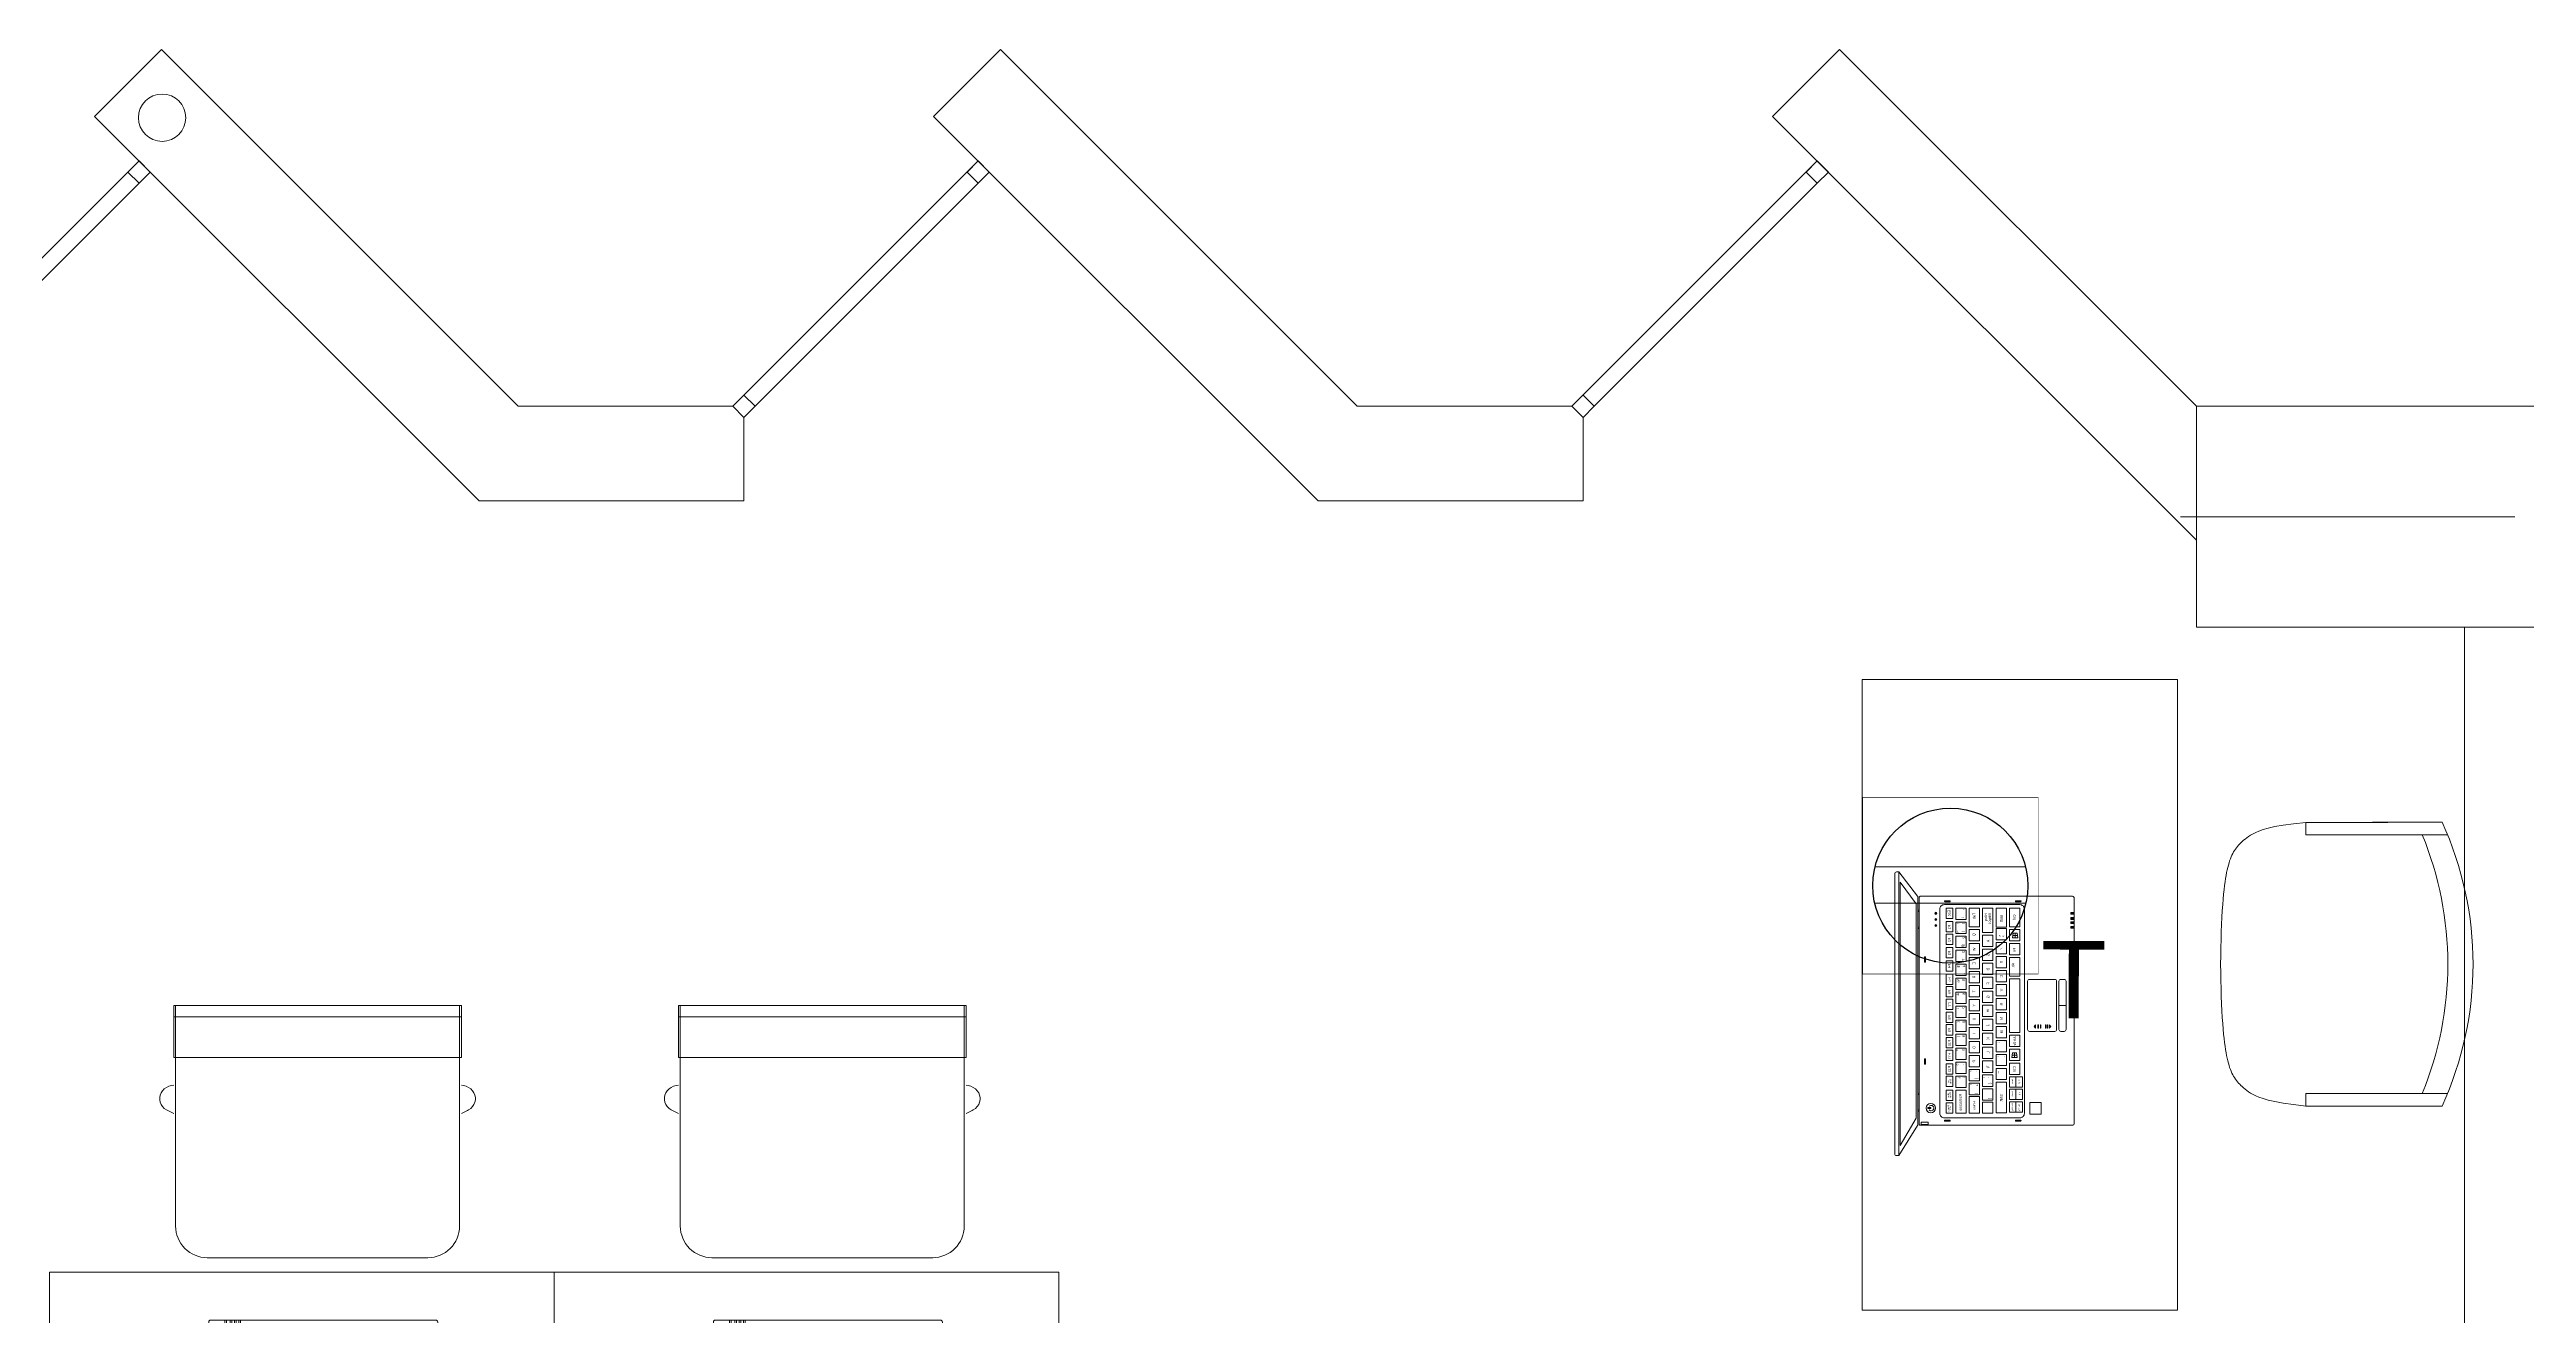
# Model space of a CAD drawing. Header units: metres. Extents: x -17 to 101, y 0 to 79.
# Drawn here: x 62.131 to 66.057, y 51.376 to 53.384 of the extents above; entities that cross this region are included whole.
import ezdxf

# ---------------------------------------------------------------- set-up
doc = ezdxf.new("R2010")
doc.units = ezdxf.units.M
doc.set_wipeout_variables(frame=1)
doc.linetypes.add('CONTINUA', pattern=[0])
doc.linetypes.add('HIDDEN2', pattern=[0.1875, 0.125, -0.0625])
for name, color, linetype, lineweight in [('Cotas varias El', 253, 'Continuous', 13), ('GRAFO 0 BLANCO', 7, 'Continuous', 0), ('TOMACORRIENTE', 5, 'HIDDEN2', 30)]:
    doc.layers.add(name, color=color, linetype=linetype, lineweight=lineweight)
doc.styles.get("Standard").update_dxf_attribs({"font": 'arial.ttf'})
doc.styles.add('style1', font='arial.ttf', dxfattribs={"height": 0.35})

# ---------------------------------------------------------------- blocks, each defined once
blk = doc.blocks.new('TOMACORRIENTE EN PISO')
at = {"layer": 'TOMACORRIENTE', "linetype": 'CONTINUA', "lineweight": 25}
blk.add_lwpolyline([(-0.1663, -0.1663), (0.1662, -0.1663), (0.1662, 0.1662), (-0.1663, 0.1662)], close=True, dxfattribs=at)
at = {"layer": 'TOMACORRIENTE', "color": 5, "linetype": 'CONTINUA', "style": 'style1', "text_generation_flag": 4}
blk.add_text('T', height=0.1466, rotation=179.8829, dxfattribs=at).set_placement((0.2959, -0.2513))
at = {"linetype": 'CONTINUA', "lineweight": 25}
blk.add_wipeout([(-0.1663, -0.1663), (0.1662, -0.1663), (0.1662, 0.1662), (-0.1663, 0.1662)], dxfattribs=at).dxf.layer = 'TOMACORRIENTE'
at = {"layer": 'TOMACORRIENTE', "color": 5, "linetype": 'CONTINUA', "lineweight": 25}
for p, q in [((-0.1421, 0.0364), (0.1422, 0.0358)), ((-0.1429, -0.0327), (0.1428, -0.0333))]:
    blk.add_line(p, q, dxfattribs=at)
blk.add_ellipse((0, 0), major_axis=(0.1039, 0.1035), ratio=1, start_param=5.497787, end_param=11.780972, dxfattribs=at)
blk = doc.blocks.new('A$C0C667B88')
for p, q in [((0.0491, 0.7653), (0.1591, 0.7653)), ((0.135, 0.7655), (0.265, 0.7655)), ((0.16, 0.7655), (0.265, 0.7655)), ((0.265, 0.7655), (0.265, 0.7453)), ((0.0404, 0.7453), (0.265, 0.7453)), ((0.0404, 0.3353), (0.265, 0.3353)), ((0.0491, 0.3153), (0.1591, 0.3153)), ((0.135, 0.3155), (0.265, 0.3155)), ((0.16, 0.3155), (0.265, 0.3155)), ((0.265, 0.3353), (0.265, 0.3155))]:
    blk.add_line(p, q)
for points in [[(0.4, 0.5403), (0.3999, 0.5534), (0.3997, 0.5663), (0.3994, 0.579), (0.399, 0.5913), (0.3985, 0.6032), (0.398, 0.6144), (0.3974, 0.6249), (0.3967, 0.6346), (0.396, 0.6433), (0.3953, 0.6512), (0.3946, 0.6584), (0.3938, 0.6648), (0.393, 0.6706), (0.3922, 0.6759), (0.3914, 0.6808), (0.3905, 0.6853), (0.3896, 0.6895), (0.3887, 0.6935), (0.3877, 0.6973), (0.3867, 0.7008), (0.3857, 0.7041), (0.3845, 0.7073), (0.3834, 0.7102), (0.3821, 0.713), (0.3808, 0.7156), (0.3794, 0.718), (0.378, 0.7203), (0.3765, 0.7226), (0.3749, 0.7247), (0.3732, 0.7268), (0.3715, 0.7288), (0.3697, 0.7307), (0.3678, 0.7327), (0.3658, 0.7346), (0.3637, 0.7366), (0.3613, 0.7385), (0.3587, 0.7405), (0.3557, 0.7426), (0.3524, 0.7447), (0.3486, 0.7468), (0.3444, 0.749), (0.3392, 0.7513), (0.3326, 0.7536), (0.3244, 0.7559), (0.3139, 0.7583), (0.3008, 0.7607), (0.2846, 0.7631), (0.265, 0.7655)], [(0.4, 0.5403), (0.3999, 0.5272), (0.3997, 0.5142), (0.3994, 0.5015), (0.399, 0.4892), (0.3985, 0.4774), (0.398, 0.4661), (0.3974, 0.4556), (0.3967, 0.446), (0.396, 0.4372), (0.3953, 0.4293), (0.3946, 0.4222), (0.3938, 0.4158), (0.393, 0.4099), (0.3922, 0.4046), (0.3914, 0.3998), (0.3905, 0.3952), (0.3896, 0.391), (0.3887, 0.387), (0.3877, 0.3832), (0.3867, 0.3797), (0.3857, 0.3764), (0.3845, 0.3733), (0.3834, 0.3703), (0.3821, 0.3676), (0.3808, 0.365), (0.3794, 0.3625), (0.378, 0.3602), (0.3765, 0.358), (0.3749, 0.3558), (0.3732, 0.3538), (0.3715, 0.3518), (0.3697, 0.3498), (0.3678, 0.3478), (0.3658, 0.3459), (0.3637, 0.344), (0.3613, 0.342), (0.3587, 0.34), (0.3557, 0.338), (0.3524, 0.3359), (0.3486, 0.3337), (0.3444, 0.3315), (0.3392, 0.3293), (0.3326, 0.327), (0.3244, 0.3247), (0.3139, 0.3223), (0.3008, 0.32), (0.2846, 0.3177), (0.265, 0.3155)]]:
    blk.add_lwpolyline(points)
for centre, start, end in [((0.5402, 0.5403), 155.3885, 204.6115), ((0.5802, 0.5403), 157.7008, 202.2992)]:
    blk.add_arc(centre, 0.5403, start, end)
blk = doc.blocks.new('A$C25D713F6')
at = {"layer": 'GRAFO 0 BLANCO'}
h = blk.add_hatch(color=8, dxfattribs=at)
h.dxf.hatch_style = 1
h.set_gradient(color1=(0, 63, 255), color2=(0, 191, 255), tint=1, name='INVSPHERICAL')
edge = h.paths.add_edge_path()
edge.add_arc((0.0656, 0.2193), 0.00177, 0, 360)
h = blk.add_hatch(color=8, dxfattribs=at)
h.dxf.hatch_style = 1
h.set_gradient(color1=(255, 0, 0), color2=(255, 0, 127), tint=1, name='INVSPHERICAL')
edge = h.paths.add_edge_path()
edge.add_arc((0.0755, 0.2193), 0.00177, 0, 360)
h = blk.add_hatch(color=8, dxfattribs=at)
h.dxf.hatch_style = 1
h.set_gradient(color1=(255, 255, 127), color2=(191, 255, 0), tint=1, name='INVSPHERICAL')
edge = h.paths.add_edge_path()
edge.add_arc((0.0849, 0.2193), 0.00177, 0, 360)
h = blk.add_hatch(color=8, dxfattribs=at)
h.dxf.hatch_style = 1
h.set_gradient(color1=(255, 255, 0), color2=(127, 255, 0), tint=1, name='INVSPHERICAL')
h.paths.add_polyline_path([(0.0643, 0), (0.067, 0), (0.067, 0.0054), (0.0643, 0.0054)])
h = blk.add_hatch(color=8, dxfattribs=at)
h.dxf.hatch_style = 1
h.set_gradient(color1=(255, 255, 0), color2=(127, 255, 0), tint=1, name='INVSPHERICAL')
h.paths.add_polyline_path([(0.0724, 0), (0.0752, 0), (0.0752, 0.0054), (0.0724, 0.0054)])
h = blk.add_hatch(color=8, dxfattribs=at)
h.dxf.hatch_style = 1
h.set_gradient(color1=(255, 255, 0), color2=(127, 255, 0), tint=1, name='INVSPHERICAL')
h.paths.add_polyline_path([(0.0793, 0), (0.082, 0), (0.082, 0.0054), (0.0793, 0.0054)])
h = blk.add_hatch(color=8, dxfattribs=at)
h.dxf.hatch_style = 1
h.set_gradient(color1=(255, 255, 0), color2=(127, 255, 0), tint=1, name='INVSPHERICAL')
h.paths.add_polyline_path([(0.0863, 0), (0.089, 0), (0.089, 0.0054), (0.0863, 0.0054)])
at = {"layer": 'GRAFO 0 BLANCO', "color": 8}
for points in [[(0.4497, 0.2781), (0, 0.2781), (0, 0.2816, -0.414214), (0.0029, 0.2845), (0.4469, 0.2845, -0.414214), (0.4497, 0.2816)], [(0.0394, 0.2479), (0.401, 0.2479, 0.14104), (0.4021, 0.2482), (0.4497, 0.2781), (0.0001, 0.2781), (0.0382, 0.2483, 0.167529)], [(0.0416, 0), (0.3987, 0, 0.414214), (0.4016, 0.0029), (0.4016, 0.2439, 0.414214), (0.3996, 0.2459), (0.0407, 0.2459, 0.414214), (0.0387, 0.2439), (0.0387, 0.0029, 0.414214)], [(0.0463, 0.1965), (0.0466, 0.1965, 0.414214), (0.0474, 0.1973), (0.0474, 0.2047, 0.414214), (0.0466, 0.2054), (0.0463, 0.2054, 0.414214), (0.0456, 0.2047), (0.0456, 0.1973, 0.414214)], [(0.059, 0.079), (0.3828, 0.079, 0.414214), (0.3899, 0.0862), (0.3899, 0.2058, 0.414214), (0.3828, 0.2129), (0.059, 0.2129, 0.414214), (0.0519, 0.2058), (0.0519, 0.0862, 0.414214)], [(0.3943, 0.1965), (0.3946, 0.1965, 0.414214), (0.3954, 0.1973), (0.3954, 0.2047, 0.414214), (0.3946, 0.2054), (0.3943, 0.2054, 0.414214), (0.3936, 0.2047), (0.3936, 0.1973, 0.414214)], [(0.0463, 0.0843), (0.0466, 0.0843, 0.414214), (0.0474, 0.0851), (0.0474, 0.0924, 0.414214), (0.0466, 0.0932), (0.0463, 0.0932, 0.414214), (0.0456, 0.0924), (0.0456, 0.0851, 0.414214)], [(0.3943, 0.0843), (0.3946, 0.0843, 0.414214), (0.3954, 0.0851), (0.3954, 0.0924, 0.414214), (0.3946, 0.0932), (0.3943, 0.0932, 0.414214), (0.3936, 0.0924), (0.3936, 0.0851, 0.414214)], [(0.1733, 0.0278), (0.25, 0.0278, 0.414214), (0.2528, 0.0306), (0.2528, 0.0711, 0.414214), (0.25, 0.0739), (0.1733, 0.0739, 0.414214), (0.1705, 0.0711), (0.1705, 0.0306, 0.414214)], [(0.1733, 0.013), (0.2117, 0.013), (0.2117, 0.0243), (0.1733, 0.0243, 0.414214), (0.1705, 0.0214), (0.1705, 0.0158, 0.414214)], [(0.2117, 0.013), (0.25, 0.013, 0.414214), (0.2528, 0.0158), (0.2528, 0.0214, 0.414214), (0.25, 0.0243), (0.2117, 0.0243)]]:
    blk.add_lwpolyline(points, format="xyb", close=True, dxfattribs=at)
for points in [[(0.0507, 0.2504), (0.3904, 0.2504), (0.4339, 0.2761), (0.0164, 0.2761)], [(0.0609, 0.2479), (0.0896, 0.2479), (0.0896, 0.2459), (0.0609, 0.2459)], [(0.0609, 0.2479), (0.0629, 0.2479), (0.0629, 0.2459), (0.0609, 0.2459)], [(0.0896, 0.2479), (0.0876, 0.2479), (0.0876, 0.2459), (0.0896, 0.2459)], [(0.1346, 0.2357), (0.143, 0.2357), (0.143, 0.2375), (0.1346, 0.2375)], [(0.2965, 0.2357), (0.305, 0.2357), (0.305, 0.2375), (0.2965, 0.2375)], [(0.3794, 0.2479), (0.3507, 0.2479), (0.3507, 0.2459), (0.3794, 0.2459)], [(0.3507, 0.2479), (0.3527, 0.2479), (0.3527, 0.2459), (0.3507, 0.2459)], [(0.3794, 0.2479), (0.3774, 0.2479), (0.3774, 0.2459), (0.3794, 0.2459)], [(0.3966, 0.2424), (0.4006, 0.2424), (0.4006, 0.2313), (0.3966, 0.2313)], [(0.0576, 0.2028), (0.0741, 0.2028), (0.0741, 0.1926), (0.0576, 0.1926)], [(0.0788, 0.2028), (0.0952, 0.2028), (0.0952, 0.1926), (0.0788, 0.1926)], [(0.0985, 0.2028), (0.1149, 0.2028), (0.1149, 0.1926), (0.0985, 0.1926)], [(0.1196, 0.2028), (0.1361, 0.2028), (0.1361, 0.1926), (0.1196, 0.1926)], [(0.1408, 0.2028), (0.1572, 0.2028), (0.1572, 0.1926), (0.1408, 0.1926)], [(0.1619, 0.2028), (0.1784, 0.2028), (0.1784, 0.1926), (0.1619, 0.1926)], [(0.1816, 0.2028), (0.198, 0.2028), (0.198, 0.1926), (0.1816, 0.1926)], [(0.2016, 0.2028), (0.218, 0.2028), (0.218, 0.1926), (0.2016, 0.1926)], [(0.2223, 0.2028), (0.2387, 0.2028), (0.2387, 0.1926), (0.2223, 0.1926)], [(0.2422, 0.2028), (0.2587, 0.2028), (0.2587, 0.1926), (0.2422, 0.1926)], [(0.2625, 0.2028), (0.279, 0.2028), (0.279, 0.1926), (0.2625, 0.1926)], [(0.2825, 0.2028), (0.2989, 0.2028), (0.2989, 0.1926), (0.2825, 0.1926)], [(0.3041, 0.2028), (0.3205, 0.2028), (0.3205, 0.1926), (0.3041, 0.1926)], [(0.324, 0.2028), (0.3405, 0.2028), (0.3405, 0.1926), (0.324, 0.1926)], [(0.3459, 0.2028), (0.3624, 0.2028), (0.3624, 0.1926), (0.3459, 0.1926)], [(0.3659, 0.2028), (0.3824, 0.2028), (0.3824, 0.1926), (0.3659, 0.1926)], [(0.3736, 0.2273), (0.3751, 0.2273), (0.3751, 0.2318), (0.3736, 0.2318)], [(0.0575, 0.1665), (0.0872, 0.1665), (0.0872, 0.1501), (0.0575, 0.1501)], [(0.0576, 0.1877), (0.0756, 0.1877), (0.0756, 0.1714), (0.0576, 0.1714)], [(0.0798, 0.1877), (0.0978, 0.1877), (0.0978, 0.1714), (0.0798, 0.1714)], [(0.0914, 0.1665), (0.1094, 0.1665), (0.1094, 0.1501), (0.0914, 0.1501)], [(0.102, 0.1877), (0.1199, 0.1877), (0.1199, 0.1714), (0.102, 0.1714)], [(0.1136, 0.1665), (0.1315, 0.1665), (0.1315, 0.1501), (0.1136, 0.1501)], [(0.1241, 0.1877), (0.1421, 0.1877), (0.1421, 0.1714), (0.1241, 0.1714)], [(0.1358, 0.1665), (0.1537, 0.1665), (0.1537, 0.1501), (0.1358, 0.1501)], [(0.1463, 0.1877), (0.1642, 0.1877), (0.1642, 0.1714), (0.1463, 0.1714)], [(0.1579, 0.1665), (0.1759, 0.1665), (0.1759, 0.1501), (0.1579, 0.1501)], [(0.1685, 0.1877), (0.1864, 0.1877), (0.1864, 0.1714), (0.1685, 0.1714)], [(0.1801, 0.1665), (0.198, 0.1665), (0.198, 0.1501), (0.1801, 0.1501)], [(0.1906, 0.1877), (0.2086, 0.1877), (0.2086, 0.1714), (0.1906, 0.1714)], [(0.2022, 0.1665), (0.2202, 0.1665), (0.2202, 0.1501), (0.2022, 0.1501)], [(0.2128, 0.1877), (0.2307, 0.1877), (0.2307, 0.1714), (0.2128, 0.1714)], [(0.2244, 0.1665), (0.2424, 0.1665), (0.2424, 0.1501), (0.2244, 0.1501)], [(0.235, 0.1877), (0.2529, 0.1877), (0.2529, 0.1714), (0.235, 0.1714)], [(0.2466, 0.1665), (0.2645, 0.1665), (0.2645, 0.1501), (0.2466, 0.1501)], [(0.2571, 0.1877), (0.2751, 0.1877), (0.2751, 0.1714), (0.2571, 0.1714)], [(0.2687, 0.1665), (0.2867, 0.1665), (0.2867, 0.1501), (0.2687, 0.1501)], [(0.2793, 0.1877), (0.2972, 0.1877), (0.2972, 0.1714), (0.2793, 0.1714)], [(0.2909, 0.1665), (0.3089, 0.1665), (0.3089, 0.1501), (0.2909, 0.1501)], [(0.3015, 0.1877), (0.3194, 0.1877), (0.3194, 0.1714), (0.3015, 0.1714)], [(0.3131, 0.1665), (0.331, 0.1665), (0.331, 0.1501), (0.3131, 0.1501)], [(0.3236, 0.1877), (0.3416, 0.1877), (0.3416, 0.1714), (0.3236, 0.1714)], [(0.3352, 0.1665), (0.3532, 0.1665), (0.3532, 0.1501), (0.3352, 0.1501)], [(0.3458, 0.1877), (0.3824, 0.1877), (0.3824, 0.1714), (0.3458, 0.1714)], [(0.3561, 0.1665), (0.3824, 0.1665), (0.3824, 0.1501), (0.3561, 0.1501)], [(0.0575, 0.1452), (0.0961, 0.1452), (0.0961, 0.1288), (0.0575, 0.1288)], [(0.0575, 0.1239), (0.0874, 0.1239), (0.0874, 0.1075), (0.0575, 0.1075)], [(0.0898, 0.1239), (0.1077, 0.1239), (0.1077, 0.1075), (0.0898, 0.1075)], [(0.1003, 0.1452), (0.1183, 0.1452), (0.1183, 0.1288), (0.1003, 0.1288)], [(0.112, 0.1239), (0.1299, 0.1239), (0.1299, 0.1075), (0.112, 0.1075)], [(0.1225, 0.1452), (0.1405, 0.1452), (0.1405, 0.1288), (0.1225, 0.1288)], [(0.1341, 0.1239), (0.1521, 0.1239), (0.1521, 0.1075), (0.1341, 0.1075)], [(0.1447, 0.1452), (0.1626, 0.1452), (0.1626, 0.1288), (0.1447, 0.1288)], [(0.1563, 0.1239), (0.1742, 0.1239), (0.1742, 0.1075), (0.1563, 0.1075)], [(0.1668, 0.1452), (0.1848, 0.1452), (0.1848, 0.1288), (0.1668, 0.1288)], [(0.1785, 0.1239), (0.1964, 0.1239), (0.1964, 0.1075), (0.1785, 0.1075)], [(0.189, 0.1452), (0.207, 0.1452), (0.207, 0.1288), (0.189, 0.1288)], [(0.2006, 0.1239), (0.2186, 0.1239), (0.2186, 0.1075), (0.2006, 0.1075)], [(0.2112, 0.1452), (0.2291, 0.1452), (0.2291, 0.1288), (0.2112, 0.1288)], [(0.2228, 0.1239), (0.2407, 0.1239), (0.2407, 0.1075), (0.2228, 0.1075)], [(0.2333, 0.1452), (0.2513, 0.1452), (0.2513, 0.1288), (0.2333, 0.1288)], [(0.245, 0.1239), (0.2629, 0.1239), (0.2629, 0.1075), (0.245, 0.1075)], [(0.2555, 0.1452), (0.2735, 0.1452), (0.2735, 0.1288), (0.2555, 0.1288)], [(0.2671, 0.1239), (0.2851, 0.1239), (0.2851, 0.1075), (0.2671, 0.1075)], [(0.2777, 0.1452), (0.2956, 0.1452), (0.2956, 0.1288), (0.2777, 0.1288)], [(0.2893, 0.1239), (0.3072, 0.1239), (0.3072, 0.1075), (0.2893, 0.1075)], [(0.2998, 0.1452), (0.3178, 0.1452), (0.3178, 0.1288), (0.2998, 0.1288)], [(0.3115, 0.1239), (0.3294, 0.1239), (0.3294, 0.1075), (0.3115, 0.1075)], [(0.322, 0.1452), (0.34, 0.1452), (0.34, 0.1288), (0.322, 0.1288)], [(0.3336, 0.1239), (0.3822, 0.1239), (0.3822, 0.1075), (0.3336, 0.1075)], [(0.3442, 0.1452), (0.3621, 0.1452), (0.3621, 0.1288), (0.3442, 0.1288)], [(0.3652, 0.1452), (0.3823, 0.1452), (0.3823, 0.1288), (0.3652, 0.1288)], [(0.0575, 0.1026), (0.0872, 0.1026), (0.0872, 0.0862), (0.0575, 0.0862)], [(0.0914, 0.1026), (0.1094, 0.1026), (0.1094, 0.0862), (0.0914, 0.0862)], [(0.0973, 0.0903), (0.1047, 0.0894), (0.1047, 0.0977), (0.0973, 0.0967)], [(0.0973, 0.0903), (0.101, 0.0899), (0.101, 0.0972), (0.0973, 0.0967)], [(0.0973, 0.0903), (0.1047, 0.0894), (0.1047, 0.0935), (0.0973, 0.0935)], [(0.1136, 0.1026), (0.1315, 0.1026), (0.1315, 0.0862), (0.1136, 0.0862)], [(0.1358, 0.1026), (0.1653, 0.1026), (0.1653, 0.0862), (0.1358, 0.0862)], [(0.1695, 0.1026), (0.2548, 0.1026), (0.2548, 0.0862), (0.1695, 0.0862)], [(0.259, 0.1026), (0.2769, 0.1026), (0.2769, 0.0862), (0.259, 0.0862)], [(0.2811, 0.1026), (0.2991, 0.1026), (0.2991, 0.0862), (0.2811, 0.0862)], [(0.2868, 0.0914), (0.2942, 0.0905), (0.2942, 0.0988), (0.2868, 0.0978)], [(0.2868, 0.0914), (0.2905, 0.091), (0.2905, 0.0983), (0.2868, 0.0978)], [(0.2868, 0.0914), (0.2942, 0.0905), (0.2942, 0.0946), (0.2868, 0.0946)], [(0.3033, 0.1026), (0.3213, 0.1026), (0.3213, 0.0862), (0.3033, 0.0862)], [(0.3411, 0.0923), (0.3247, 0.0923), (0.3247, 0.1026), (0.3411, 0.1026)], [(0.3247, 0.0923), (0.3411, 0.0923), (0.3411, 0.0819), (0.3247, 0.0819)], [(0.361, 0.0923), (0.3446, 0.0923), (0.3446, 0.1026), (0.361, 0.1026)], [(0.3446, 0.0923), (0.361, 0.0923), (0.361, 0.0819), (0.3446, 0.0819)], [(0.3808, 0.0923), (0.3644, 0.0923), (0.3644, 0.1026), (0.3808, 0.1026)], [(0.3644, 0.0923), (0.3808, 0.0923), (0.3808, 0.0819), (0.3644, 0.0819)], [(0.2427, 0.0575), (0.2478, 0.0575), (0.2478, 0.0568), (0.2427, 0.0568)], [(0.2427, 0.0534), (0.2478, 0.0534), (0.2478, 0.0527), (0.2427, 0.0527)], [(0.2427, 0.0457), (0.2478, 0.0457), (0.2478, 0.045), (0.2427, 0.045)], [(0.2427, 0.0428), (0.2478, 0.0428), (0.2478, 0.0421), (0.2427, 0.0421)], [(0.3839, 0.0702), (0.3658, 0.0702), (0.3658, 0.0521), (0.3839, 0.0521)], [(0.0643, 0), (0.067, 0), (0.067, 0.0054), (0.0643, 0.0054)], [(0.0724, 0), (0.0752, 0), (0.0752, 0.0054), (0.0724, 0.0054)], [(0.0793, 0), (0.082, 0), (0.082, 0.0054), (0.0793, 0.0054)], [(0.0863, 0), (0.089, 0), (0.089, 0.0054), (0.0863, 0.0054)]]:
    blk.add_lwpolyline(points, close=True, dxfattribs=at)
for points in [[(0.2427, 0.0612), (0.2453, 0.0637), (0.2478, 0.0612), (0.2427, 0.0612)], [(0.2427, 0.0399), (0.2453, 0.0373), (0.2478, 0.0399), (0.2427, 0.0399)]]:
    blk.add_lwpolyline(points, dxfattribs=at)
for centre, radius in [((0.0656, 0.2193), 0.00177), ((0.0755, 0.2193), 0.00177), ((0.0849, 0.2193), 0.00177), ((0.3744, 0.2274), 0.00745)]:
    blk.add_circle(centre, radius, dxfattribs=at)
blk.add_arc((0.3745, 0.2267), 0.00424, 132.7517, 50.8259, dxfattribs=at)
for s, height, p in [('Esc', 0.00411, (0.0606, 0.1963)), ('F1', 0.00411, (0.0839, 0.1959)), ('F2', 0.00411, (0.1043, 0.1957)), ('F3', 0.00411, (0.1251, 0.1959)), ('F4', 0.00411, (0.1456, 0.1959)), ('F5', 0.00411, (0.1672, 0.1956)), ('F6', 0.00411, (0.1871, 0.1957)), ('F7', 0.00411, (0.2069, 0.1955)), ('F8', 0.00411, (0.2274, 0.1958)), ('F9', 0.00411, (0.2473, 0.1957)), ('F10', 0.00411, (0.2661, 0.1957)), ('F11', 0.00411, (0.2869, 0.1956)), ('F12', 0.00411, (0.3075, 0.1957)), ('Impr', 0.00246, (0.3285, 0.1979)), ('Pant', 0.00246, (0.3287, 0.1948)), ('Despl', 0.00246, (0.35, 0.1953)), ('Bloq', 0.00246, (0.3509, 0.1983)), ('Pausa', 0.00246, (0.37, 0.1981)), ('Inter', 0.00246, (0.3706, 0.1952)), ('°', 0.00411, (0.0586, 0.1715)), ('Tab', 0.00417, (0.0649, 0.1567)), ('\\', 0.00417, (0.0712, 0.1744)), ('1', 0.00417, (0.0808, 0.1729)), ('!', 0.00417, (0.0809, 0.1822)), ('¬', 0.00417, (0.0931, 0.1828)), ('|', 0.00411, (0.0935, 0.1743)), ('Q', 0.00417, (0.097, 0.1568)), ('"', 0.00417, (0.1027, 0.1818)), ('2', 0.00417, (0.1027, 0.1728)), ('@', 0.00417, (0.1142, 0.1741)), ('W', 0.00417, (0.12, 0.1565)), ('3', 0.00417, (0.1249, 0.1736)), ('.', 0.00417, (0.1258, 0.1856)), ('#', 0.00417, (0.1375, 0.1738)), ('E', 0.00417, (0.1428, 0.1567)), ('4', 0.00417, (0.1478, 0.1726)), ('$', 0.00417, (0.1483, 0.1815)), ('~ ', 0.00417, (0.1598, 0.1714)), ('R', 0.00417, (0.1645, 0.1566)), ('%%%', 0.00417, (0.1701, 0.1816)), ('5', 0.00417, (0.1701, 0.1732)), ('T', 0.00417, (0.1875, 0.1567)), ('6', 0.00417, (0.1917, 0.1725)), ('&', 0.00417, (0.1923, 0.1824)), ('Y', 0.00417, (0.2097, 0.1567)), ('7', 0.00417, (0.2139, 0.1725)), ('/', 0.00417, (0.2156, 0.1827)), ('U', 0.00417, (0.2313, 0.1567)), ('8', 0.00417, (0.2363, 0.1727)), ('(', 0.00417, (0.237, 0.1818)), ('I', 0.00417, (0.2551, 0.1568)), ('9', 0.00417, (0.2588, 0.1731)), (')', 0.00417, (0.26, 0.1819)), ('O', 0.00417, (0.2758, 0.1568)), ('0', 0.00417, (0.2803, 0.1734)), ('=', 0.00417, (0.2808, 0.1838)), ('P', 0.00417, (0.2982, 0.1569)), ('?', 0.00417, (0.3039, 0.1825)), ("'", 0.00417, (0.3041, 0.1717)), ('^ ', 0.00417, (0.3144, 0.1608)), ('¿', 0.00417, (0.3248, 0.1815)), ('¡', 0.00417, (0.3249, 0.1736)), ('[ ', 0.00417, (0.3268, 0.1533)), ('*', 0.00417, (0.336, 0.1608)), (']', 0.00417, (0.35, 0.1535)), ('Retroceso', 0.00417, (0.3522, 0.1783)), ('Enter', 0.00417, (0.3633, 0.1565)), ('Bloq', 0.00417, (0.0658, 0.138)), ('Mayús', 0.00417, (0.0658, 0.1321)), ('<', 0.00417, (0.0997, 0.1161)), ('A', 0.00417, (0.1075, 0.1344)), ('Z', 0.00417, (0.1198, 0.1137)), ('S', 0.00417, (0.1295, 0.1345)), ('D', 0.00417, (0.1519, 0.1345)), ('F', 0.00417, (0.175, 0.1345)), ('G', 0.00417, (0.196, 0.1344)), ('H', 0.00417, (0.2182, 0.1348)), ('J', 0.00417, (0.2417, 0.1346)), ('K', 0.00417, (0.2623, 0.1344)), (';', 0.00417, (0.2692, 0.1189)), ('L', 0.00417, (0.2847, 0.1346)), (':', 0.00417, (0.292, 0.1194)), ('Ñ', 0.00417, (0.3065, 0.1347)), ('`', 0.00417, (0.3153, 0.1514)), ('_', 0.00417, (0.316, 0.1211)), ('¨', 0.00417, (0.325, 0.1391)), ('´', 0.00417, (0.3253, 0.1314)), ('{', 0.00417, (0.3342, 0.1316)), ('+', 0.00417, (0.3363, 0.152)), ('}', 0.00417, (0.3584, 0.1321)), ('Ctrl', 0.00417, (0.0675, 0.093)), ('Shift', 0.00417, (0.0679, 0.1131)), ('>', 0.00417, (0.1003, 0.1104)), ('Fn', 0.00417, (0.1201, 0.0927)), ('X', 0.00417, (0.1407, 0.1134)), ('Alt', 0.00417, (0.1443, 0.0948)), ('C', 0.00417, (0.1631, 0.1131)), ('V', 0.00417, (0.1853, 0.1132)), ('B', 0.00417, (0.2079, 0.1132)), ('N', 0.00417, (0.2299, 0.1135)), ('M', 0.00417, (0.2512, 0.113)), ('Alt Gr', 0.00417, (0.2607, 0.0921)), (',', 0.00417, (0.2686, 0.1097)), ('.', 0.00417, (0.2923, 0.1099)), ('Ctrl', 0.00417, (0.3077, 0.0927)), ('-', 0.00417, (0.3162, 0.1102)), ('Insert', 0.00246, (0.3288, 0.0969)), ('Supr', 0.00246, (0.3293, 0.0863)), ('Inicio ', 0.00246, (0.3483, 0.0968)), ('Fin', 0.00246, (0.3498, 0.0852)), ('Shift', 0.00417, (0.3524, 0.1134)), ('Re Pág', 0.00246, (0.3673, 0.0969)), ('Av Pág', 0.00246, (0.3683, 0.0859))]:
    blk.add_text(s, height=height, dxfattribs=at).set_placement(p)
blk = doc.blocks.new('A$C34F338A5')
at = {"layer": 'GRAFO 0 BLANCO', "color": 8}
for p, q in [((0.7597, 0.6677), (0.7573, 0.6643)), ((0.7626, 0.6706), (0.7597, 0.6677)), ((0.7659, 0.6728), (0.7626, 0.6706)), ((0.7695, 0.6743), (0.7659, 0.6728)), ((0.7732, 0.6751), (0.7695, 0.6743)), ((0.777, 0.6751), (0.7732, 0.6751)), ((0.7807, 0.6743), (0.777, 0.6751)), ((0.7843, 0.6728), (0.7807, 0.6743)), ((0.7876, 0.6706), (0.7843, 0.6728)), ((0.7905, 0.6677), (0.7876, 0.6706)), ((0.7929, 0.6643), (0.7905, 0.6677)), ((0.7563, 0.6624), (0.7516, 0.6528)), ((0.7573, 0.6643), (0.7563, 0.6624)), ((0.7948, 0.6605), (0.7929, 0.6643)), ((0.7961, 0.6563), (0.7948, 0.6605)), ((0.7966, 0.6528), (0.7961, 0.6563)), ((0.8406, 0.6528), (0.905, 0.6528)), ((0.8406, 0.1969), (0.8406, 0.6528)), ((0.905, 0.6528), (0.923, 0.6528)), ((0.905, 0.1969), (0.905, 0.6528)), ((0.923, 0.1969), (0.923, 0.6528)), ((0.7516, 0.1969), (0.7563, 0.1873)), ((0.7961, 0.1934), (0.7966, 0.1969)), ((0.8406, 0.1969), (0.905, 0.1969)), ((0.905, 0.1969), (0.923, 0.1969)), ((0.7563, 0.1873), (0.7573, 0.1854)), ((0.7573, 0.1854), (0.7597, 0.182)), ((0.7597, 0.182), (0.7626, 0.1792)), ((0.7626, 0.1792), (0.7659, 0.177)), ((0.7659, 0.177), (0.7695, 0.1754)), ((0.7695, 0.1754), (0.7732, 0.1747)), ((0.7732, 0.1747), (0.777, 0.1747)), ((0.777, 0.1747), (0.7807, 0.1754)), ((0.7807, 0.1754), (0.7843, 0.177)), ((0.7843, 0.177), (0.7876, 0.1792)), ((0.7876, 0.1792), (0.7905, 0.182)), ((0.7905, 0.182), (0.7929, 0.1854)), ((0.7929, 0.1854), (0.7948, 0.1893)), ((0.7948, 0.1893), (0.7961, 0.1934))]:
    blk.add_line(p, q, dxfattribs=at)
for points in [[(0, 0.8), (0.5, 0.8), (0.5, 0), (0, 0), (0, 0.8)], [(0.3627, 0.4564), (0.3601, 0.459), (0.3627, 0.4615), (0.3627, 0.4564)], [(0.384, 0.4564), (0.3865, 0.459), (0.384, 0.4615), (0.384, 0.4564)]]:
    blk.add_lwpolyline(points, dxfattribs=at)
for points in [[(0.1458, 0.6634), (0.1458, 0.2137), (0.1422, 0.2137, -0.414214), (0.1394, 0.2165), (0.1394, 0.6606, -0.414214), (0.1422, 0.6634)], [(0.176, 0.2531), (0.176, 0.6147, 0.14104), (0.1757, 0.6157), (0.1458, 0.6634), (0.1458, 0.2138), (0.1756, 0.2519, 0.167529)], [(0.4239, 0.2553), (0.4239, 0.6124, 0.414214), (0.421, 0.6153), (0.18, 0.6153, 0.414214), (0.178, 0.6133), (0.178, 0.2544, 0.414214), (0.18, 0.2524), (0.421, 0.2524, 0.414214)], [(0.3448, 0.2727), (0.3448, 0.5965, 0.414214), (0.3377, 0.6036), (0.2181, 0.6036, 0.414214), (0.2109, 0.5965), (0.2109, 0.2727, 0.414214), (0.2181, 0.2656), (0.3377, 0.2656, 0.414214)], [(0.2273, 0.608), (0.2273, 0.6083, 0.414214), (0.2265, 0.6091), (0.2192, 0.6091, 0.414214), (0.2184, 0.6083), (0.2184, 0.608, 0.414214), (0.2192, 0.6073), (0.2265, 0.6073, 0.414214)], [(0.3395, 0.608), (0.3395, 0.6083, 0.414214), (0.3388, 0.6091), (0.3314, 0.6091, 0.414214), (0.3306, 0.6083), (0.3306, 0.608, 0.414214), (0.3314, 0.6073), (0.3388, 0.6073, 0.414214)], [(0.3961, 0.387), (0.3961, 0.4637, 0.414214), (0.3932, 0.4665), (0.3528, 0.4665, 0.414214), (0.3499, 0.4637), (0.3499, 0.387, 0.414214), (0.3528, 0.3842), (0.3932, 0.3842, 0.414214)], [(0.4109, 0.4253), (0.4109, 0.4637, 0.414214), (0.408, 0.4665), (0.4024, 0.4665, 0.414214), (0.3996, 0.4637), (0.3996, 0.4253)], [(0.4109, 0.387), (0.4109, 0.4253), (0.3996, 0.4253), (0.3996, 0.387, 0.414214), (0.4024, 0.3842), (0.408, 0.3842, 0.414214)], [(0.2273, 0.26), (0.2273, 0.2603, 0.414214), (0.2265, 0.2611), (0.2192, 0.2611, 0.414214), (0.2184, 0.2603), (0.2184, 0.26, 0.414214), (0.2192, 0.2593), (0.2265, 0.2593, 0.414214)], [(0.3395, 0.26), (0.3395, 0.2603, 0.414214), (0.3388, 0.2611), (0.3314, 0.2611, 0.414214), (0.3306, 0.2603), (0.3306, 0.26, 0.414214), (0.3314, 0.2593), (0.3388, 0.2593, 0.414214)]]:
    blk.add_lwpolyline(points, format="xyb", close=True, dxfattribs=at)
for points in [[(0.1735, 0.2644), (0.1735, 0.604), (0.1478, 0.6476), (0.1478, 0.2301)], [(0.176, 0.5931), (0.176, 0.5644), (0.178, 0.5644), (0.178, 0.5931)], [(0.176, 0.5931), (0.176, 0.5911), (0.178, 0.5911), (0.178, 0.5931)], [(0.1814, 0.6102), (0.1814, 0.6143), (0.1925, 0.6143), (0.1925, 0.6102)], [(0.2211, 0.5796), (0.2211, 0.596), (0.2312, 0.596), (0.2312, 0.5796)], [(0.2361, 0.5595), (0.2361, 0.596), (0.2525, 0.596), (0.2525, 0.5595)], [(0.2574, 0.5698), (0.2574, 0.596), (0.2738, 0.596), (0.2738, 0.5698)], [(0.2787, 0.5789), (0.2787, 0.596), (0.2951, 0.596), (0.2951, 0.5789)], [(0.3, 0.5473), (0.3, 0.5959), (0.3163, 0.5959), (0.3163, 0.5473)], [(0.3316, 0.5945), (0.3316, 0.5781), (0.3213, 0.5781), (0.3213, 0.5945)], [(0.3316, 0.5781), (0.3316, 0.5945), (0.3419, 0.5945), (0.3419, 0.5781)], [(0.3537, 0.5976), (0.3537, 0.5795), (0.3717, 0.5795), (0.3717, 0.5976)], [(0.176, 0.5644), (0.176, 0.5664), (0.178, 0.5664), (0.178, 0.5644)], [(0.1966, 0.5873), (0.1966, 0.5888), (0.1921, 0.5888), (0.1921, 0.5873)], [(0.2211, 0.5596), (0.2211, 0.5761), (0.2312, 0.5761), (0.2312, 0.5596)], [(0.2211, 0.5377), (0.2211, 0.5542), (0.2312, 0.5542), (0.2312, 0.5377)], [(0.2361, 0.5373), (0.2361, 0.5553), (0.2525, 0.5553), (0.2525, 0.5373)], [(0.2574, 0.5489), (0.2574, 0.5669), (0.2738, 0.5669), (0.2738, 0.5489)], [(0.2787, 0.5579), (0.2787, 0.5758), (0.2951, 0.5758), (0.2951, 0.5579)], [(0.2787, 0.5357), (0.2787, 0.5536), (0.2951, 0.5536), (0.2951, 0.5357)], [(0.3316, 0.5747), (0.3316, 0.5583), (0.3213, 0.5583), (0.3213, 0.5747)], [(0.3316, 0.5548), (0.3316, 0.5384), (0.3213, 0.5384), (0.3213, 0.5548)], [(0.3316, 0.5583), (0.3316, 0.5747), (0.3419, 0.5747), (0.3419, 0.5583)], [(0.3316, 0.5384), (0.3316, 0.5548), (0.3419, 0.5548), (0.3419, 0.5384)], [(0.1882, 0.5102), (0.1882, 0.5187), (0.1864, 0.5187), (0.1864, 0.5102)], [(0.2211, 0.5178), (0.2211, 0.5342), (0.2312, 0.5342), (0.2312, 0.5178)], [(0.2211, 0.4962), (0.2211, 0.5126), (0.2312, 0.5126), (0.2312, 0.4962)], [(0.2361, 0.5151), (0.2361, 0.5331), (0.2525, 0.5331), (0.2525, 0.5151)], [(0.2361, 0.493), (0.2361, 0.5109), (0.2525, 0.5109), (0.2525, 0.493)], [(0.2574, 0.5268), (0.2574, 0.5447), (0.2738, 0.5447), (0.2738, 0.5268)], [(0.2574, 0.5046), (0.2574, 0.5226), (0.2738, 0.5226), (0.2738, 0.5046)], [(0.2787, 0.5135), (0.2787, 0.5315), (0.2951, 0.5315), (0.2951, 0.5135)], [(0.3, 0.5251), (0.3, 0.5431), (0.3163, 0.5431), (0.3163, 0.5251)], [(0.3, 0.503), (0.3, 0.5209), (0.3163, 0.5209), (0.3163, 0.503)], [(0.3213, 0.517), (0.3213, 0.5349), (0.3377, 0.5349), (0.3377, 0.517)], [(0.3213, 0.4948), (0.3213, 0.5128), (0.3377, 0.5128), (0.3377, 0.4948)], [(0.2211, 0.4762), (0.2211, 0.4926), (0.2312, 0.4926), (0.2312, 0.4762)], [(0.2211, 0.4559), (0.2211, 0.4724), (0.2312, 0.4724), (0.2312, 0.4559)], [(0.2361, 0.4708), (0.2361, 0.4888), (0.2525, 0.4888), (0.2525, 0.4708)], [(0.2574, 0.4824), (0.2574, 0.5004), (0.2738, 0.5004), (0.2738, 0.4824)], [(0.2574, 0.4603), (0.2574, 0.4782), (0.2738, 0.4782), (0.2738, 0.4603)], [(0.2787, 0.4914), (0.2787, 0.5093), (0.2951, 0.5093), (0.2951, 0.4914)], [(0.2787, 0.4692), (0.2787, 0.4871), (0.2951, 0.4871), (0.2951, 0.4692)], [(0.3, 0.4808), (0.3, 0.4988), (0.3163, 0.4988), (0.3163, 0.4808)], [(0.3, 0.4586), (0.3, 0.4766), (0.3163, 0.4766), (0.3163, 0.4586)], [(0.3213, 0.4727), (0.3213, 0.4906), (0.3377, 0.4906), (0.3377, 0.4727)], [(0.3325, 0.5005), (0.3333, 0.5079), (0.3251, 0.5079), (0.3261, 0.5005)], [(0.3325, 0.5005), (0.3329, 0.5041), (0.3256, 0.5042), (0.3261, 0.5005)], [(0.3325, 0.5005), (0.3333, 0.5079), (0.3293, 0.5079), (0.3293, 0.5005)], [(0.2211, 0.436), (0.2211, 0.4524), (0.2312, 0.4524), (0.2312, 0.436)], [(0.2361, 0.4487), (0.2361, 0.4666), (0.2525, 0.4666), (0.2525, 0.4487)], [(0.2361, 0.4265), (0.2361, 0.4444), (0.2525, 0.4444), (0.2525, 0.4265)], [(0.2574, 0.4381), (0.2574, 0.4561), (0.2738, 0.4561), (0.2738, 0.4381)], [(0.2574, 0.4159), (0.2574, 0.4339), (0.2738, 0.4339), (0.2738, 0.4159)], [(0.2787, 0.447), (0.2787, 0.465), (0.2951, 0.465), (0.2951, 0.447)], [(0.2787, 0.4249), (0.2787, 0.4428), (0.2951, 0.4428), (0.2951, 0.4249)], [(0.3, 0.4365), (0.3, 0.4544), (0.3163, 0.4544), (0.3163, 0.4365)], [(0.3, 0.4143), (0.3, 0.4323), (0.3163, 0.4323), (0.3163, 0.4143)], [(0.3213, 0.3832), (0.3213, 0.4684), (0.3377, 0.4684), (0.3377, 0.3832)], [(0.3664, 0.4564), (0.3664, 0.4615), (0.3671, 0.4615), (0.3671, 0.4564)], [(0.3705, 0.4564), (0.3705, 0.4615), (0.3712, 0.4615), (0.3712, 0.4564)], [(0.3781, 0.4564), (0.3781, 0.4615), (0.3788, 0.4615), (0.3788, 0.4564)], [(0.381, 0.4564), (0.381, 0.4615), (0.3817, 0.4615), (0.3817, 0.4564)], [(0.2211, 0.4153), (0.2211, 0.4317), (0.2312, 0.4317), (0.2312, 0.4153)], [(0.2211, 0.3953), (0.2211, 0.4117), (0.2312, 0.4117), (0.2312, 0.3953)], [(0.2361, 0.4043), (0.2361, 0.4223), (0.2525, 0.4223), (0.2525, 0.4043)], [(0.2361, 0.3822), (0.2361, 0.4001), (0.2525, 0.4001), (0.2525, 0.3822)], [(0.2574, 0.3938), (0.2574, 0.4117), (0.2738, 0.4117), (0.2738, 0.3938)], [(0.2787, 0.4027), (0.2787, 0.4206), (0.2951, 0.4206), (0.2951, 0.4027)], [(0.2787, 0.3805), (0.2787, 0.3985), (0.2951, 0.3985), (0.2951, 0.3805)], [(0.3, 0.3921), (0.3, 0.4101), (0.3163, 0.4101), (0.3163, 0.3921)], [(0.1882, 0.3483), (0.1882, 0.3567), (0.1864, 0.3567), (0.1864, 0.3483)], [(0.2211, 0.3756), (0.2211, 0.392), (0.2312, 0.392), (0.2312, 0.3756)], [(0.2211, 0.3545), (0.2211, 0.3709), (0.2312, 0.3709), (0.2312, 0.3545)], [(0.2361, 0.36), (0.2361, 0.3779), (0.2525, 0.3779), (0.2525, 0.36)], [(0.2361, 0.3378), (0.2361, 0.3558), (0.2525, 0.3558), (0.2525, 0.3378)], [(0.2574, 0.3716), (0.2574, 0.3896), (0.2738, 0.3896), (0.2738, 0.3716)], [(0.2574, 0.3494), (0.2574, 0.3674), (0.2738, 0.3674), (0.2738, 0.3494)], [(0.2787, 0.3584), (0.2787, 0.3763), (0.2951, 0.3763), (0.2951, 0.3584)], [(0.2787, 0.3362), (0.2787, 0.3542), (0.2951, 0.3542), (0.2951, 0.3362)], [(0.3, 0.37), (0.3, 0.3879), (0.3163, 0.3879), (0.3163, 0.37)], [(0.3, 0.3478), (0.3, 0.3658), (0.3163, 0.3658), (0.3163, 0.3478)], [(0.3212, 0.3494), (0.3212, 0.3789), (0.3376, 0.3789), (0.3376, 0.3494)], [(0.2211, 0.3333), (0.2211, 0.3498), (0.2312, 0.3498), (0.2312, 0.3333)], [(0.2211, 0.3122), (0.2211, 0.3286), (0.2312, 0.3286), (0.2312, 0.3122)], [(0.2361, 0.3157), (0.2361, 0.3336), (0.2525, 0.3336), (0.2525, 0.3157)], [(0.2574, 0.3273), (0.2574, 0.3452), (0.2738, 0.3452), (0.2738, 0.3273)], [(0.2574, 0.3051), (0.2574, 0.3231), (0.2738, 0.3231), (0.2738, 0.3051)], [(0.2787, 0.314), (0.2787, 0.332), (0.2951, 0.332), (0.2951, 0.314)], [(0.3, 0.3257), (0.3, 0.3436), (0.3163, 0.3436), (0.3163, 0.3257)], [(0.3, 0.3035), (0.3, 0.3214), (0.3163, 0.3214), (0.3163, 0.3035)], [(0.3212, 0.3273), (0.3212, 0.3452), (0.3376, 0.3452), (0.3376, 0.3273)], [(0.3212, 0.3051), (0.3212, 0.3231), (0.3376, 0.3231), (0.3376, 0.3051)], [(0.3336, 0.311), (0.3344, 0.3184), (0.3262, 0.3184), (0.3272, 0.311)], [(0.3336, 0.311), (0.334, 0.3147), (0.3267, 0.3147), (0.3272, 0.311)], [(0.3336, 0.311), (0.3344, 0.3184), (0.3304, 0.3184), (0.3304, 0.311)], [(0.176, 0.2746), (0.176, 0.3033), (0.178, 0.3033), (0.178, 0.2746)], [(0.176, 0.3033), (0.176, 0.3013), (0.178, 0.3013), (0.178, 0.3033)], [(0.176, 0.2746), (0.176, 0.2766), (0.178, 0.2766), (0.178, 0.2746)], [(0.2211, 0.2925), (0.2211, 0.3089), (0.2312, 0.3089), (0.2312, 0.2925)], [(0.2211, 0.2713), (0.2211, 0.2878), (0.2312, 0.2878), (0.2312, 0.2713)], [(0.2361, 0.2935), (0.2361, 0.3114), (0.2525, 0.3114), (0.2525, 0.2935)], [(0.2361, 0.2713), (0.2361, 0.2893), (0.2525, 0.2893), (0.2525, 0.2713)], [(0.2574, 0.2712), (0.2574, 0.3009), (0.2738, 0.3009), (0.2738, 0.2712)], [(0.2787, 0.2712), (0.2787, 0.3098), (0.2951, 0.3098), (0.2951, 0.2712)], [(0.3, 0.2712), (0.3, 0.3011), (0.3163, 0.3011), (0.3163, 0.2712)], [(0.3212, 0.2712), (0.3212, 0.3009), (0.3376, 0.3009), (0.3376, 0.2712)], [(0.4239, 0.3), (0.4239, 0.3027), (0.4185, 0.3027), (0.4185, 0.3)], [(0.4239, 0.293), (0.4239, 0.2957), (0.4185, 0.2957), (0.4185, 0.293)], [(0.4239, 0.2861), (0.4239, 0.2889), (0.4185, 0.2889), (0.4185, 0.2861)], [(0.4239, 0.278), (0.4239, 0.2807), (0.4185, 0.2807), (0.4185, 0.278)]]:
    blk.add_lwpolyline(points, close=True, dxfattribs=at)
blk.add_lwpolyline([(0.923, 0.1999), (0.573, 0.1999, -0.414214), (0.523, 0.2499), (0.523, 0.5999, -0.414214), (0.573, 0.6499), (0.923, 0.6499), (0.923, 0.1999)], format="xyb", dxfattribs=at)
for centre, radius in [((0.1965, 0.5881), 0.00745), ((0.2045, 0.2985), 0.00177), ((0.2045, 0.2892), 0.00177), ((0.2045, 0.2793), 0.00177)]:
    blk.add_circle(centre, radius, dxfattribs=at)
blk.add_arc((0.1971, 0.5881), 0.00424, 222.7517, 140.8259, dxfattribs=at)
for s, height, p in [('Pausa', 0.00246, (0.2258, 0.5837)), ('Inter', 0.00246, (0.2287, 0.5843)), ('Retroceso', 0.00417, (0.2455, 0.5659)), ('Enter', 0.00417, (0.2673, 0.577)), ('Re Pág', 0.00246, (0.327, 0.581)), ('Av Pág', 0.00246, (0.3379, 0.582)), ('Bloq', 0.00246, (0.2255, 0.5646)), ('Despl', 0.00246, (0.2286, 0.5637)), ('*', 0.00417, (0.263, 0.5497)), (']', 0.00417, (0.2704, 0.5637)), ('+', 0.00417, (0.2718, 0.55)), ('}', 0.00417, (0.2918, 0.572)), ('{', 0.00417, (0.2923, 0.5479)), ('Shift', 0.00417, (0.3105, 0.5661)), ('Inicio ', 0.00246, (0.327, 0.5619)), ('Insert', 0.00246, (0.3269, 0.5424)), ('Supr', 0.00246, (0.3375, 0.5429)), ('Fin', 0.00246, (0.3386, 0.5635)), ('Impr', 0.00246, (0.226, 0.5422)), ('F12', 0.00411, (0.2281, 0.5211)), ('Pant', 0.00246, (0.2291, 0.5424)), ('?', 0.00417, (0.2413, 0.5176)), ('¿', 0.00417, (0.2423, 0.5385)), ('¡', 0.00417, (0.2503, 0.5386)), ("'", 0.00417, (0.2521, 0.5178)), ('^ ', 0.00417, (0.263, 0.5281)), ('P', 0.00417, (0.2669, 0.5119)), ('[ ', 0.00417, (0.2706, 0.5405)), ('`', 0.00417, (0.2725, 0.5289)), ('¨', 0.00417, (0.2847, 0.5387)), ('Ñ', 0.00417, (0.2892, 0.5202)), ('´', 0.00417, (0.2924, 0.539)), ('_', 0.00417, (0.3028, 0.5297)), ('-', 0.00417, (0.3136, 0.5299)), ('Ctrl', 0.00417, (0.3312, 0.5213)), ('F10', 0.00411, (0.2281, 0.4798)), ('F11', 0.00411, (0.2282, 0.5006)), ('=', 0.00417, (0.2401, 0.4945)), (')', 0.00417, (0.242, 0.4737)), ('0', 0.00417, (0.2504, 0.4939)), ('9', 0.00417, (0.2508, 0.4725)), ('O', 0.00417, (0.2671, 0.4895)), ('L', 0.00417, (0.2892, 0.4984)), ('K', 0.00417, (0.2894, 0.476)), (':', 0.00417, (0.3044, 0.5056)), (';', 0.00417, (0.305, 0.4829)), ('.', 0.00417, (0.3139, 0.5059)), (',', 0.00417, (0.3142, 0.4823)), ('Alt Gr', 0.00417, (0.3317, 0.4744)), ('F8', 0.00411, (0.2281, 0.4411)), ('F9', 0.00411, (0.2282, 0.461)), ('(', 0.00417, (0.242, 0.4507)), ('8', 0.00417, (0.2511, 0.45)), ('I', 0.00417, (0.267, 0.4688)), ('U', 0.00417, (0.2671, 0.445)), ('H', 0.00417, (0.2891, 0.4319)), ('J', 0.00417, (0.2892, 0.4553)), ('N', 0.00417, (0.3104, 0.4436)), ('M', 0.00417, (0.3109, 0.4649)), ('F6', 0.00411, (0.2282, 0.4008)), ('F7', 0.00411, (0.2283, 0.4206)), ('/', 0.00417, (0.2411, 0.4293)), ('&', 0.00417, (0.2415, 0.406)), ('6', 0.00417, (0.2514, 0.4054)), ('7', 0.00417, (0.2514, 0.4276)), ('Y', 0.00417, (0.2672, 0.4234)), ('T', 0.00417, (0.2672, 0.4012)), ('G', 0.00417, (0.2894, 0.4097)), ('B', 0.00417, (0.3107, 0.4216)), ('V', 0.00417, (0.3107, 0.399)), ('F4', 0.00411, (0.228, 0.3593)), ('F5', 0.00411, (0.2282, 0.3809)), ('$', 0.00417, (0.2423, 0.362)), ('%%%', 0.00417, (0.2423, 0.3838)), ('#', 0.00417, (0.25, 0.3512)), ('5', 0.00417, (0.2507, 0.3837)), ('4', 0.00417, (0.2512, 0.3615)), ('~ ', 0.00417, (0.2525, 0.3735)), ('E', 0.00417, (0.2671, 0.3565)), ('R', 0.00417, (0.2673, 0.3782)), ('F', 0.00417, (0.2893, 0.3886)), ('D', 0.00417, (0.2894, 0.3656)), ('X', 0.00417, (0.3104, 0.3543)), ('C', 0.00417, (0.3107, 0.3768)), ('Alt', 0.00417, (0.329, 0.358)), ('F3', 0.00411, (0.2279, 0.3388)), ('F2', 0.00411, (0.2282, 0.318)), ('.', 0.00417, (0.2383, 0.3394)), ('"', 0.00417, (0.2421, 0.3164)), ('@', 0.00417, (0.2498, 0.3279)), ('3', 0.00417, (0.2502, 0.3386)), ('2', 0.00417, (0.251, 0.3164)), ('Q', 0.00417, (0.2671, 0.3107)), ('W', 0.00417, (0.2674, 0.3337)), ('S', 0.00417, (0.2893, 0.3432)), ('A', 0.00417, (0.2894, 0.3212)), ('<', 0.00417, (0.3077, 0.3134)), ('Z', 0.00417, (0.3101, 0.3335)), ('>', 0.00417, (0.3135, 0.314)), ('Fn', 0.00417, (0.3311, 0.3337)), ('Esc', 0.00411, (0.2275, 0.2743)), ('F1', 0.00411, (0.228, 0.2976)), ('!', 0.00417, (0.2416, 0.2946)), ('¬', 0.00417, (0.2411, 0.3067)), ('\\', 0.00417, (0.2495, 0.2849)), ('|', 0.00411, (0.2496, 0.3072)), ('1', 0.00417, (0.251, 0.2944)), ('Tab', 0.00417, (0.2672, 0.2786)), ('Bloq', 0.00417, (0.2859, 0.2795)), ('Mayús', 0.00417, (0.2918, 0.2795)), ('Shift', 0.00417, (0.3108, 0.2816)), ('Ctrl', 0.00417, (0.3308, 0.2812)), ('°', 0.00411, (0.2523, 0.2723))]:
    blk.add_text(s, height=height, rotation=90, dxfattribs=at).set_placement(p)

msp = doc.modelspace()

# ---------------------------------------------------------------- linework, layer by layer
at = {"layer": 'Cotas varias El', "linetype": 'Continuous'}
for p, q in [((61.8839, 52.8181), (62.2728, 53.2071)), ((62.2728, 53.2071), (62.2552, 53.1894)), ((62.2728, 53.2071), (62.2905, 53.1894)), ((63.214, 52.8181), (63.6029, 53.2071)), ((63.6029, 53.2071), (63.5852, 53.1894)), ((63.6029, 53.2071), (63.6205, 53.1894)), ((64.544, 52.8181), (64.9329, 53.2071)), ((64.9329, 53.2071), (64.9152, 53.1894)), ((64.9329, 53.2071), (64.9506, 53.1894)), ((61.9193, 52.8181), (62.2728, 53.1717)), ((62.2552, 53.1894), (62.2728, 53.1717)), ((62.2728, 53.1717), (62.2905, 53.1894)), ((63.2493, 52.8181), (63.6029, 53.1717)), ((63.5852, 53.1894), (63.6029, 53.1717)), ((63.6029, 53.1717), (63.6205, 53.1894)), ((64.5793, 52.8181), (64.9329, 53.1717)), ((64.9152, 53.1894), (64.9329, 53.1717)), ((64.9329, 53.1717), (64.9506, 53.1894)), ((63.2493, 52.8181), (63.2316, 52.8358)), ((63.2316, 52.8005), (63.2493, 52.8181)), ((64.5793, 52.8181), (64.5617, 52.8358)), ((64.5617, 52.8005), (64.5793, 52.8181)), ((65.5089, 52.6431), (66.0389, 52.6431))]:
    msp.add_line(p, q, dxfattribs=at)
at = {"layer": 'Cotas varias El', "ltscale": 0.05}
for p, q in [((63.214, 52.8181), (63.2316, 52.8005)), ((63.214, 52.8181), (63.2316, 52.8005)), ((64.544, 52.8181), (64.5617, 52.8005)), ((64.544, 52.8181), (64.5617, 52.8005)), ((63.2316, 52.8005), (63.2316, 52.6681)), ((64.5617, 52.8005), (64.5617, 52.6681)), ((62.8117, 52.6681), (63.2316, 52.6681)), ((65.9589, 52.4681), (65.9589, 46.0681))]:
    msp.add_line(p, q, dxfattribs=at)
for points in [[(62.3082, 53.3838), (62.2021, 53.2778)], [(62.8739, 52.8181), (62.3082, 53.3838)], [(63.6382, 53.3838), (63.5321, 53.2778)], [(64.2039, 52.8181), (63.6382, 53.3838)], [(64.9682, 53.3838), (64.8622, 53.2778)], [(65.5339, 52.8181), (64.9682, 53.3838)], [(62.2021, 53.2778), (62.8117, 52.6681)], [(63.5321, 53.2778), (64.1418, 52.6681)], [(64.8622, 53.2778), (65.5339, 52.606)], [(63.0439, 52.8181), (62.8739, 52.8181)], [(63.214, 52.8181), (63.0439, 52.8181)], [(64.2039, 52.8181), (64.544, 52.8181)], [(64.1418, 52.6681), (64.5617, 52.6681)]]:
    msp.add_lwpolyline(points, dxfattribs=at)
at = {"layer": 'Cotas varias El', "linetype": 'Continuous'}
msp.add_lwpolyline([(65.5339, 52.4681), (66.6339, 52.4681), (66.6339, 52.8181), (65.5339, 52.8181)], close=True, dxfattribs=at)
at = {"layer": 'Cotas varias El'}
msp.add_lwpolyline([(65.9589, 52.4681), (65.5339, 52.4681), (65.5339, 52.606)], dxfattribs=at)
msp.add_circle((62.3094, 53.2757), 0.0375, dxfattribs=at)

# ---------------------------------------------------------------- block references
at = {"layer": 'Cotas varias El', "rotation": 180}
msp.add_blockref('A$C0C667B88', (65.9723, 52.4739), dxfattribs=at)
at = {"layer": 'Cotas varias El', "xscale": -1, "rotation": 270}
for p in [(62.1309, 50.9451), (62.9309, 50.9451)]:
    msp.add_blockref('A$C34F338A5', p, dxfattribs=at)
at = {"layer": 'TOMACORRIENTE', "lineweight": 25, "xscale": 0.8382000000000001, "yscale": 0.8382000000000001, "zscale": 0.8382000000000001}
msp.add_blockref('TOMACORRIENTE EN PISO', (65.1438, 52.058), dxfattribs=at)

# ---------------------------------------------------------------- next in the draw order: linework, layer by layer
at = {"layer": 'Cotas varias El'}
msp.add_line((65.0039, 52.3348), (65.0039, 51.4348), dxfattribs=at)
msp.add_lwpolyline([(65.0039, 52.3848), (65.0039, 51.3848), (65.5039, 51.3848), (65.5039, 52.3848), (65.0039, 52.3848)], dxfattribs=at)

# ---------------------------------------------------------------- next in the draw order: block references
at = {"layer": 'Cotas varias El', "xscale": -1, "rotation": 90}
msp.add_blockref('A$C25D713F6', (65.3402, 52.0798), dxfattribs=at)

doc.saveas('drawing.dxf')
